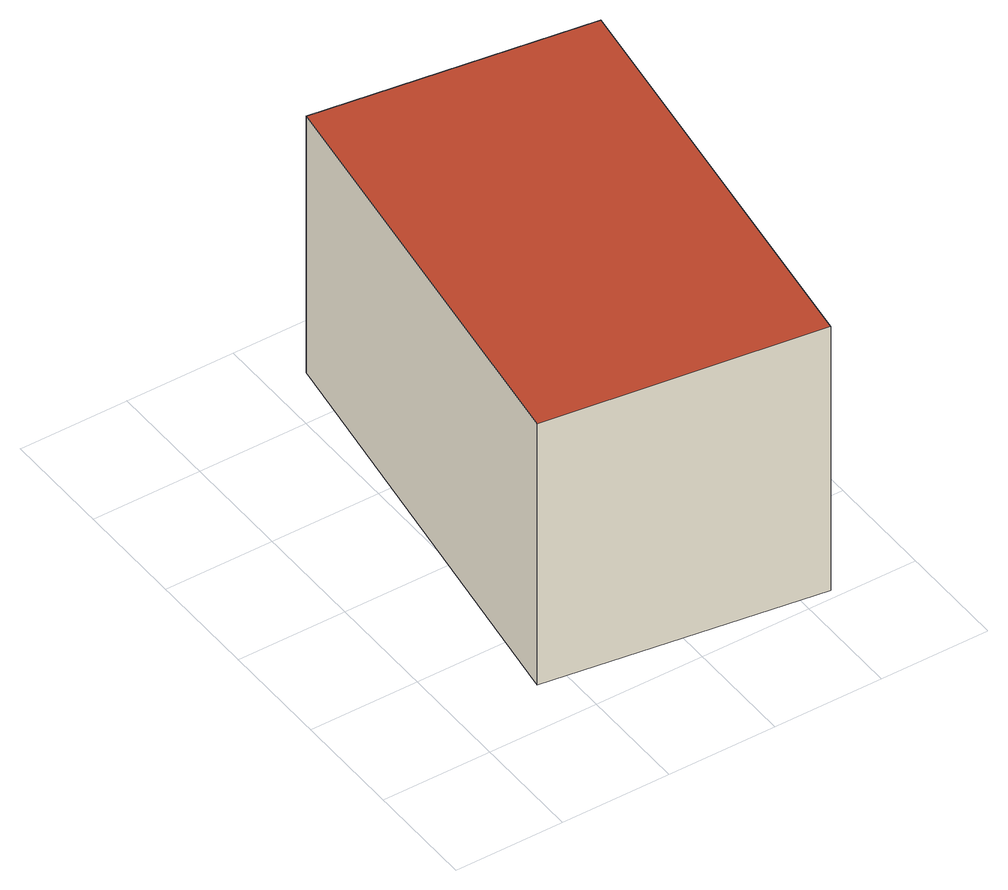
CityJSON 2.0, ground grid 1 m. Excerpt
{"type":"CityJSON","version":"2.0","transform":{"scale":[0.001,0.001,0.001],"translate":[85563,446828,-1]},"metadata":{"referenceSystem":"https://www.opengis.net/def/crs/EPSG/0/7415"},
"CityObjects":{
"building1":{"type":"Building","attributes":{"b3_bag_bag_overlap":0,"b3_dak_type":"horizontal","b3_h_dak_50p":2.38,"b3_h_dak_70p":2.4,"b3_h_dak_max":2.49,"b3_h_dak_min":2.19,"b3_h_maaiveld":-0.305,"b3_kas_warenhuis":false,"b3_mutatie_ahn3_ahn4":false,"b3_opp_buitenmuur":28.81,"b3_opp_dak_plat":10.34,"b3_opp_dak_schuin":0,"b3_opp_grond":10.34,"b3_opp_scheidingsmuur":6.74,"b3_reconstructie_onvolledig":false,"b3_rmse_lod12":0.0344,"b3_rmse_lod13":0.0344,"b3_rmse_lod22":0.0301,"b3_val3dity_lod12":"[]","b3_val3dity_lod13":"[]","b3_val3dity_lod22":"[]","b3_volume_lod12":27.84,"b3_volume_lod13":27.84,"b3_volume_lod22":27.8,"geconstateerd":false,"oorspronkelijkbouwjaar":2006,"status":"Pand in gebruik"},"children":["building1-1"]},
"building1-1":{"type":"BuildingPart","parents":["building1"],"geometry":[{"type":"Solid","lod":"2.2","boundaries":[[[[0,1,2,3]],[[4,2,1,5]],[[6,3,2,4]],[[7,0,3,6]],[[5,1,0,7]],[[5,7,6,4]]]],"semantics":{"surfaces":[{"type":"GroundSurface"},{"type":"WallSurface","on_footprint_edge":true},{"type":"RoofSurface"}],"values":[[0,1,1,1,1,2]]}}]}
},
"vertices":[
[1342,4491,696],[3848,4109,696],[3261,81,696],[753,446,696],[3261,81,3421],[3848,4109,3376],[753,446,3391],[1342,4491,3346]
]}
